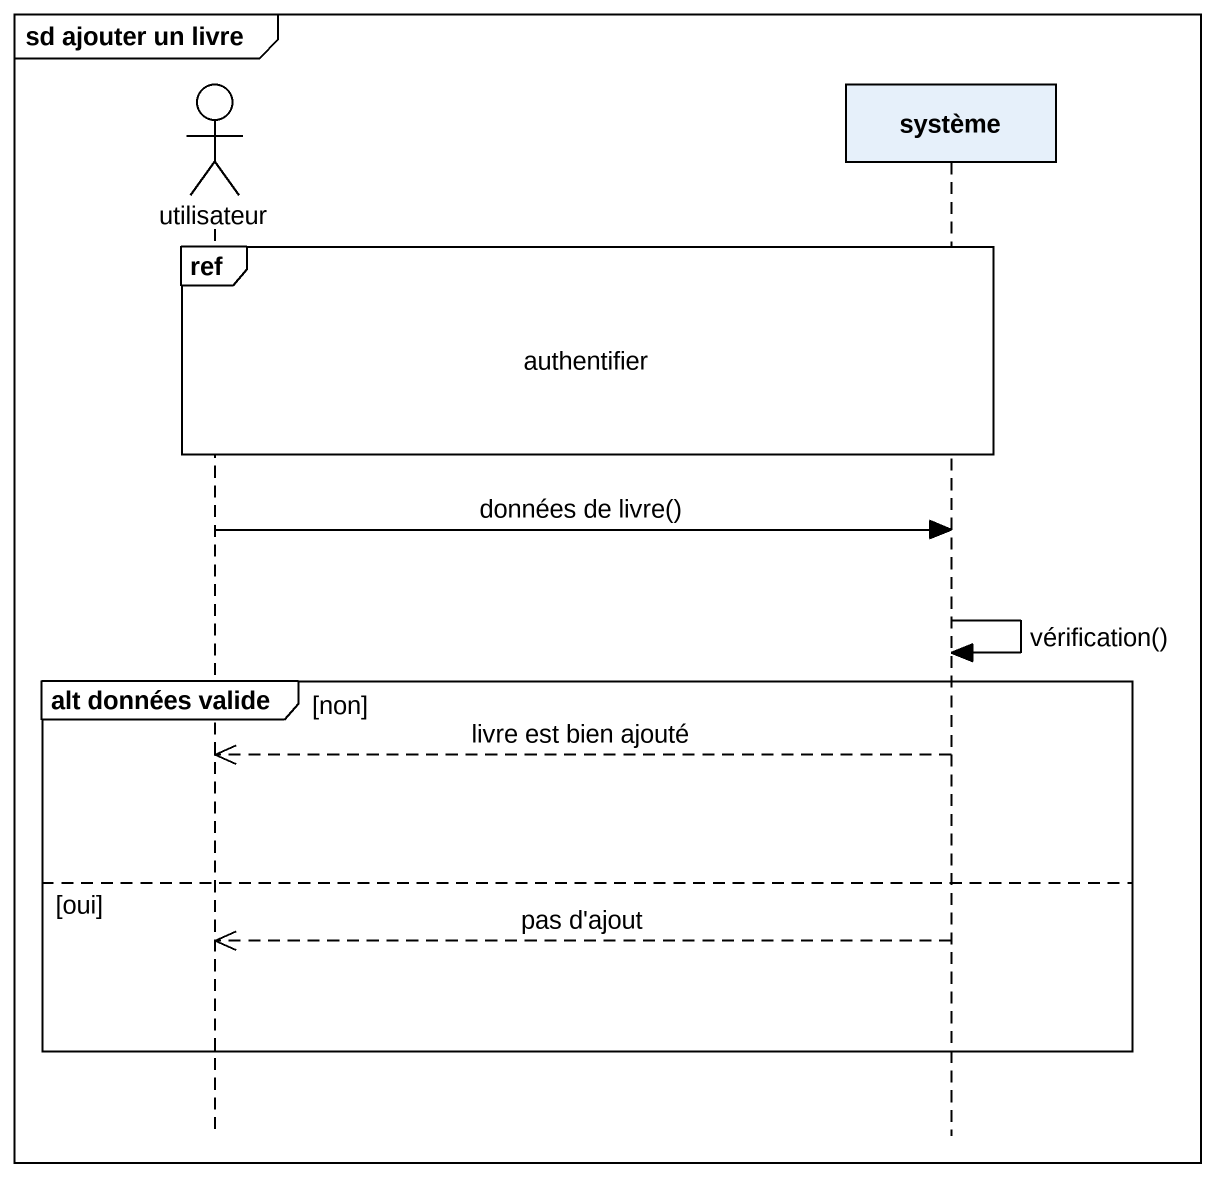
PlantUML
@startuml
mainframe sd ajouter un livre
hide footbox
actor utilisateur
participant système

ref over utilisateur, système : authentifier
utilisateur -> système : données de livre()
système -> système : vérification()
group alt données valide [non]
  système -->> utilisateur : livre est bien ajouté
else oui
  système -->> utilisateur : pas d'ajout
end
@enduml
